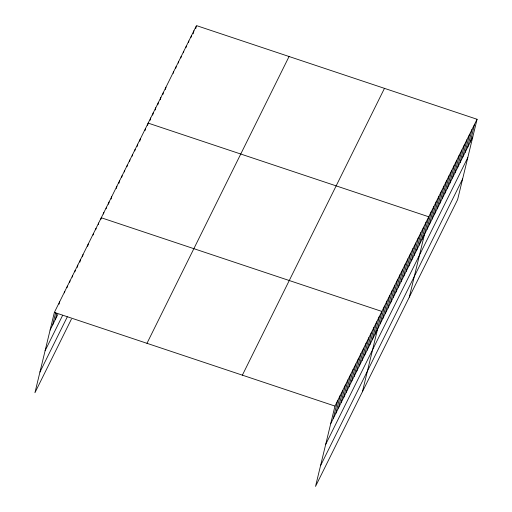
<?xml version="1.0" encoding="UTF-8"?>
<svg xmlns="http://www.w3.org/2000/svg" width="512" height="512" viewBox="0 0 512 512"><rect width="100%" height="100%" fill="white"/><g stroke="black" fill="none" stroke-linecap="round" stroke-linejoin="round"><path stroke-width="0.77" d="M477.062 119.27L334.963 406.074L315.526 486.4L457.626 199.597L477.062 119.27L196.474 25.6L54.374 312.403L34.938 392.73L71.411 319.117M52.698 324.838L55.674 312.525M55.302 319.578L56.794 313.427M59.027 304.192L59.584 301.882M64.422 292.909L64.794 291.366M67.027 287.648L67.398 286.112M69.632 282.394L70.003 280.851M72.237 277.133L72.608 275.597M74.842 271.872L75.213 270.336M77.261 267.386L77.818 265.075M79.866 262.131L80.422 259.821M82.47 256.87L83.027 254.56M87.68 246.355L88.237 244.045M93.075 235.066L93.453 233.53M95.68 229.811L96.058 228.275M98.291 224.55L98.662 223.014M100.896 219.296L101.267 217.754L381.856 311.43L362.419 391.757M103.501 214.035L103.872 212.499M106.106 208.781L106.477 207.238M108.525 204.288L109.082 201.984M111.13 199.034L111.686 196.723M116.339 188.518L116.896 186.208M118.944 183.258L119.501 180.947M121.734 177.229L122.106 175.693M124.339 171.974L124.71 170.432M126.944 166.714L127.315 165.178M129.549 161.459L129.92 159.917M132.154 156.198L132.525 154.662M134.758 150.938L135.13 149.402M137.178 146.451L137.734 144.147M139.782 141.197L140.346 138.886M144.992 130.675L145.555 128.371M147.597 125.421L148.16 123.11L428.749 216.787L409.312 297.114M150.144 120.288L150.701 117.978M152.685 115.155L153.242 112.845M155.226 110.022L155.789 107.718M157.773 104.89L158.33 102.586M160.314 99.757L160.87 97.453M162.854 94.624L163.418 92.32M165.402 89.498L165.958 87.187M173.216 73.331L173.587 71.789M175.757 68.198L176.128 66.656M178.298 63.066L178.669 61.523M180.845 57.933L181.216 56.39M183.386 52.8L183.757 51.264M185.926 47.667L186.298 46.131M188.474 42.534L188.845 40.998M191.014 37.402L191.386 35.866M193.184 33.811L193.926 30.733M195.725 28.678L196.288 26.368M333.286 418.509L337.568 400.813M335.891 413.254L340.173 395.558M338.496 407.994L342.778 390.298M341.101 402.733L345.382 385.043M343.706 397.478L347.987 379.782M346.31 392.218L350.592 374.522M348.915 386.963L353.197 369.267M351.52 381.702L355.802 364.006M354.125 376.448L358.406 358.752M356.73 371.187L361.011 353.491M359.334 365.926L363.616 348.237M361.946 360.672L366.221 342.976M364.55 355.411L368.826 337.715M367.155 350.157L371.437 332.461M369.76 344.896L374.042 327.2M372.365 339.642L376.646 321.946M374.97 334.381L379.251 316.685M380.179 323.866L384.461 306.17M382.784 318.605L387.066 300.915M385.389 313.35L389.67 295.654M387.994 308.09L392.275 290.394M390.598 302.835L394.88 285.139M393.203 297.574L397.485 279.878M395.808 292.32L400.09 274.624M398.413 287.059L402.694 269.363M401.018 281.798L405.299 264.109M403.622 276.544L407.904 258.848M406.227 271.283L410.509 253.587M408.832 266.029L413.114 248.333M411.443 260.768L415.718 243.072M414.048 255.514L418.323 237.818M416.653 250.253L420.934 232.557M419.258 244.998L423.539 227.302M421.862 239.738L426.144 222.042M427.008 229.35L431.29 211.654M429.549 224.218L433.83 206.522M432.096 219.085L436.378 201.389M434.637 213.952L438.918 196.256M437.178 208.819L441.459 191.123M439.725 203.686L444.006 185.99M442.266 198.554L446.547 180.858M444.806 193.421L449.088 175.725M447.354 188.288L451.629 170.592M449.894 183.155L454.176 165.459M452.435 178.022L456.717 160.333M454.982 172.896L459.258 155.2M457.523 167.763L461.805 150.067M460.064 162.63L464.346 144.934M462.605 157.498L466.886 139.802M465.152 152.365L469.434 134.669M467.693 147.232L471.974 129.536M470.234 142.099L474.515 124.403M50.093 330.093L57.907 314.323M45.094 350.765L62.675 315.27M39.942 372.058L67.296 316.851M146.97 343.309L289.069 56.512M242.368 375.162L384.467 88.358M330.682 423.77L472.781 136.966M325.683 444.435L467.776 157.638M320.531 465.734L462.624 178.931M54.374 312.403L334.963 406.074"/></g></svg>
